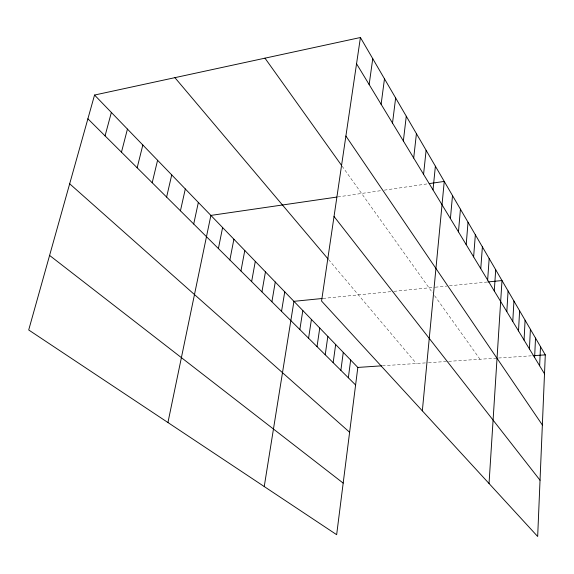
<?xml version="1.0" encoding="UTF-8"?>
<svg xmlns="http://www.w3.org/2000/svg" width="574" height="574" viewBox="0 0 574 574"><rect width="100%" height="100%" fill="white"/><g stroke="black" fill="none" stroke-linecap="round" stroke-linejoin="round"><path stroke-width="0.43" stroke-dasharray="2.87 2.15" d="M337.799 196.925L381.703 190.532M384.257 190.159L428.326 183.737M323.019 298.423L393.14 291.42M394.029 291.327L434.353 287.301M435.243 287.215L446.823 286.06M449.413 285.802L486.874 282.056M382.435 365.781L427.608 362.761M428.477 362.696L447.742 361.412M448.631 361.347L495.993 358.176M498.548 358.004L531.266 355.815M328.615 259.635L416.358 363.514M342.111 166.166L432.574 292.833M434.611 295.689L480.007 359.245"/><path stroke-width="0.86" d="M360.422 37.511L545.3 354.876L537.673 536.489L321.562 301.056L360.422 37.511L94.545 95.047L28.7 329.971L336.651 534.688L357.824 367.432L94.545 95.047M539.639 365.789L540.493 346.617M534.616 357.502L535.52 338.093M529.422 348.942L530.398 329.289M524.062 340.088L525.095 320.192M518.509 330.933L519.614 310.785M512.769 321.462L513.945 301.049M506.82 311.653L508.076 290.975M489.034 483.502L501.999 280.543L487.764 281.97M494.279 290.953L495.699 269.73M487.649 280.026L489.17 258.522M480.768 268.675L482.39 246.885M473.622 256.887L475.351 234.802M466.196 244.632L468.032 222.238M458.461 231.874L460.427 209.18M450.411 218.601L452.506 195.583M422.335 410.841L444.254 181.42L429.209 183.608M433.004 189.872L435.386 166.195M423.569 174.309L426.116 150.288M413.696 158.029L416.423 133.649M403.357 140.967L406.277 116.235M392.508 123.08L395.644 97.975M348.346 377.764L350.657 360.013M381.122 104.289L384.48 78.817M340.863 370.33L343.274 352.379M333.164 362.668L335.668 344.508M369.154 84.543L372.756 58.684M325.221 354.768L327.833 336.4M317.027 346.624L319.754 328.041M308.575 338.222L311.417 319.417M299.85 329.548L302.814 310.52M264.234 486.551L293.931 301.328L322.129 298.509M281.533 311.33L284.754 291.836M271.904 301.759L275.269 282.021M261.938 291.85L265.453 271.868M251.627 281.597L255.301 261.364M240.944 270.978L244.789 250.486M229.873 259.965L233.898 239.222M218.393 248.549L222.604 227.534M167.938 422.536L210.888 215.415L336.931 197.054M193.711 224.018L198.346 202.443M180.437 210.816L185.309 188.946M166.611 197.061L171.726 174.898M152.196 182.733L157.585 160.268M137.164 167.787L142.833 145.007M121.466 152.175L127.442 129.078M105.056 135.866L111.363 112.447M357.824 367.432L381.574 365.839M533.024 355.693L545.3 354.876M49.594 255.43L343.18 483.107M69.676 183.795L349.616 432.258M87.894 118.796L355.6 384.982M174.912 77.655L328.07 258.989M334.032 216.47L540.034 480.23M264.98 58.168L341.602 165.456M345.892 136.038L542.358 424.982M356.547 63.757L544.504 373.817"/></g></svg>
